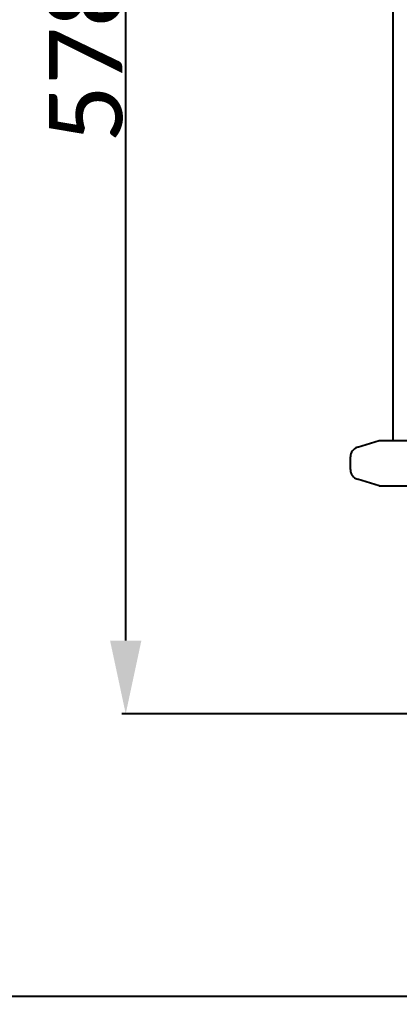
# Model space of a CAD drawing. Header units: millimetres. Extents: x 581 to 3895, y 0 to 3492.
# Drawn here: x 914.7 to 1066, y 0 to 388.6 of the extents above; entities that cross this region are included whole.
import ezdxf

# ---------------------------------------------------------------- set-up
doc = ezdxf.new("R2010")
doc.units = ezdxf.units.MM
doc.header["$LTSCALE"] = 272.25
doc.header["$PDMODE"] = 3
doc.header["$PDSIZE"] = 8
doc.layers.get('0').update_dxf_attribs({"linetype": 'CONTINUOUS'})
doc.layers.get('Defpoints').update_dxf_attribs({"linetype": 'CONTINUOUS'})
doc.layers.add('02___PRT_ALL_AXES', color=7, linetype='CONTINUOUS')
doc.styles.get("Standard").update_dxf_attribs({"font": 'calibri.ttf'})
doc.dimstyles.new('DIMSTYLE_4', dxfattribs={"dimtxt": 29.166667, "dimasz": 29.166667, "dimexe": 1.5, "dimexo": 1, "dimgap": 0.875, "dimtad": 1, "dimdec": 0, "dimdsep": 46, "dimtxsty": 'Standard', "dimblk": '_FILLED', "dimblk1": '_FILLED', "dimblk2": '_FILLED', "dimcen": 0.09, "dimazin": 2, "dimtp": 0.01, "dimtm": 0.01, "dimtfac": 1, "dimtdec": 0, "dimtofl": 0, "dimtmove": 0, "dimatfit": 3, "dimldrblk": '_FILLED', "dimfxl": 0, "dimtolj": 1, "dimarcsym": 0})

# ---------------------------------------------------------------- blocks, each defined once
blk = doc.blocks.new('_FILLED')
at = {"color": 0, "linetype": 'ByBlock'}
blk.add_solid([(0, 0), (-1, 0.214), (-1, -0.214)], dxfattribs=at)
blk = doc.blocks.new('*D123')
at = {"color": 0, "linetype": 'Continuous', "lineweight": -2}
for p, q in [((1058.67, 635.84), (955.5, 635.84)), ((957, 141.61), (957, 606.68)), ((1406.33, 112.44), (955.5, 112.44))]:
    blk.add_line(p, q, dxfattribs=at)
at = {"layer": 'Defpoints', "color": 0}
for p in [(957, 635.84), (1059.67, 635.84), (1407.33, 112.44)]:
    blk.add_point(p, dxfattribs=at)
at = {"color": 0, "linetype": 'ByBlock', "lineweight": -2, "xscale": 29.1666666667, "yscale": 29.1666666667, "zscale": 29.1666666667}
for p, rotation in [((957, 635.84), 90), ((957, 112.44), 270)]:
    blk.add_blockref('_FILLED', p, dxfattribs=dict(at, rotation=rotation))
at = {"color": 0, "insert": (941.18, 374.14), "char_height": 29.1667, "attachment_point": 5, "rotation": 90}
blk.add_mtext('\\A1;\\A1;578', dxfattribs=at)

msp = doc.modelspace()

# ---------------------------------------------------------------- linework, layer by layer
at = {"linetype": 'Continuous'}
for p, q in [((1063.467, 221.114), (1063.467, 526.365)), ((3894.928, 0), (580.651, 0))]:
    msp.add_line(p, q, dxfattribs=at)
at = {"layer": '02___PRT_ALL_AXES', "linetype": 'Continuous'}
for p, q in [((1049.298, 218.49), (1057.882, 221.114)), ((1057.882, 221.114), (1709.052, 221.114)), ((1046.467, 209.624), (1046.467, 214.664)), ((1057.882, 203.174), (1049.298, 205.799)), ((1057.882, 203.174), (1709.052, 203.174))]:
    msp.add_line(p, q, dxfattribs=at)
for centre, start, end in [((1050.467, 214.664), 107, 180), ((1050.467, 209.624), 180, 253)]:
    msp.add_arc(centre, 4, start, end, dxfattribs=at)

# ---------------------------------------------------------------- dimensions: what is measured, and where the dimension line sits
at = {"linetype": 'Continuous'}
dim = msp.add_linear_dim(base=(957, 635.844), p1=(1407.331, 112.444), p2=(1059.675, 635.844), angle=90, text='\\A1;578', dimstyle='DIMSTYLE_4', override={"dimtxsty": 'Standard', "dimldrblk": '_FILLED'}, dxfattribs=at)
dim.commit()
dim.dimension.update_dxf_attribs({"geometry": '*D123', "text_midpoint": (941.183, 374.144)})

doc.saveas('drawing.dxf')
